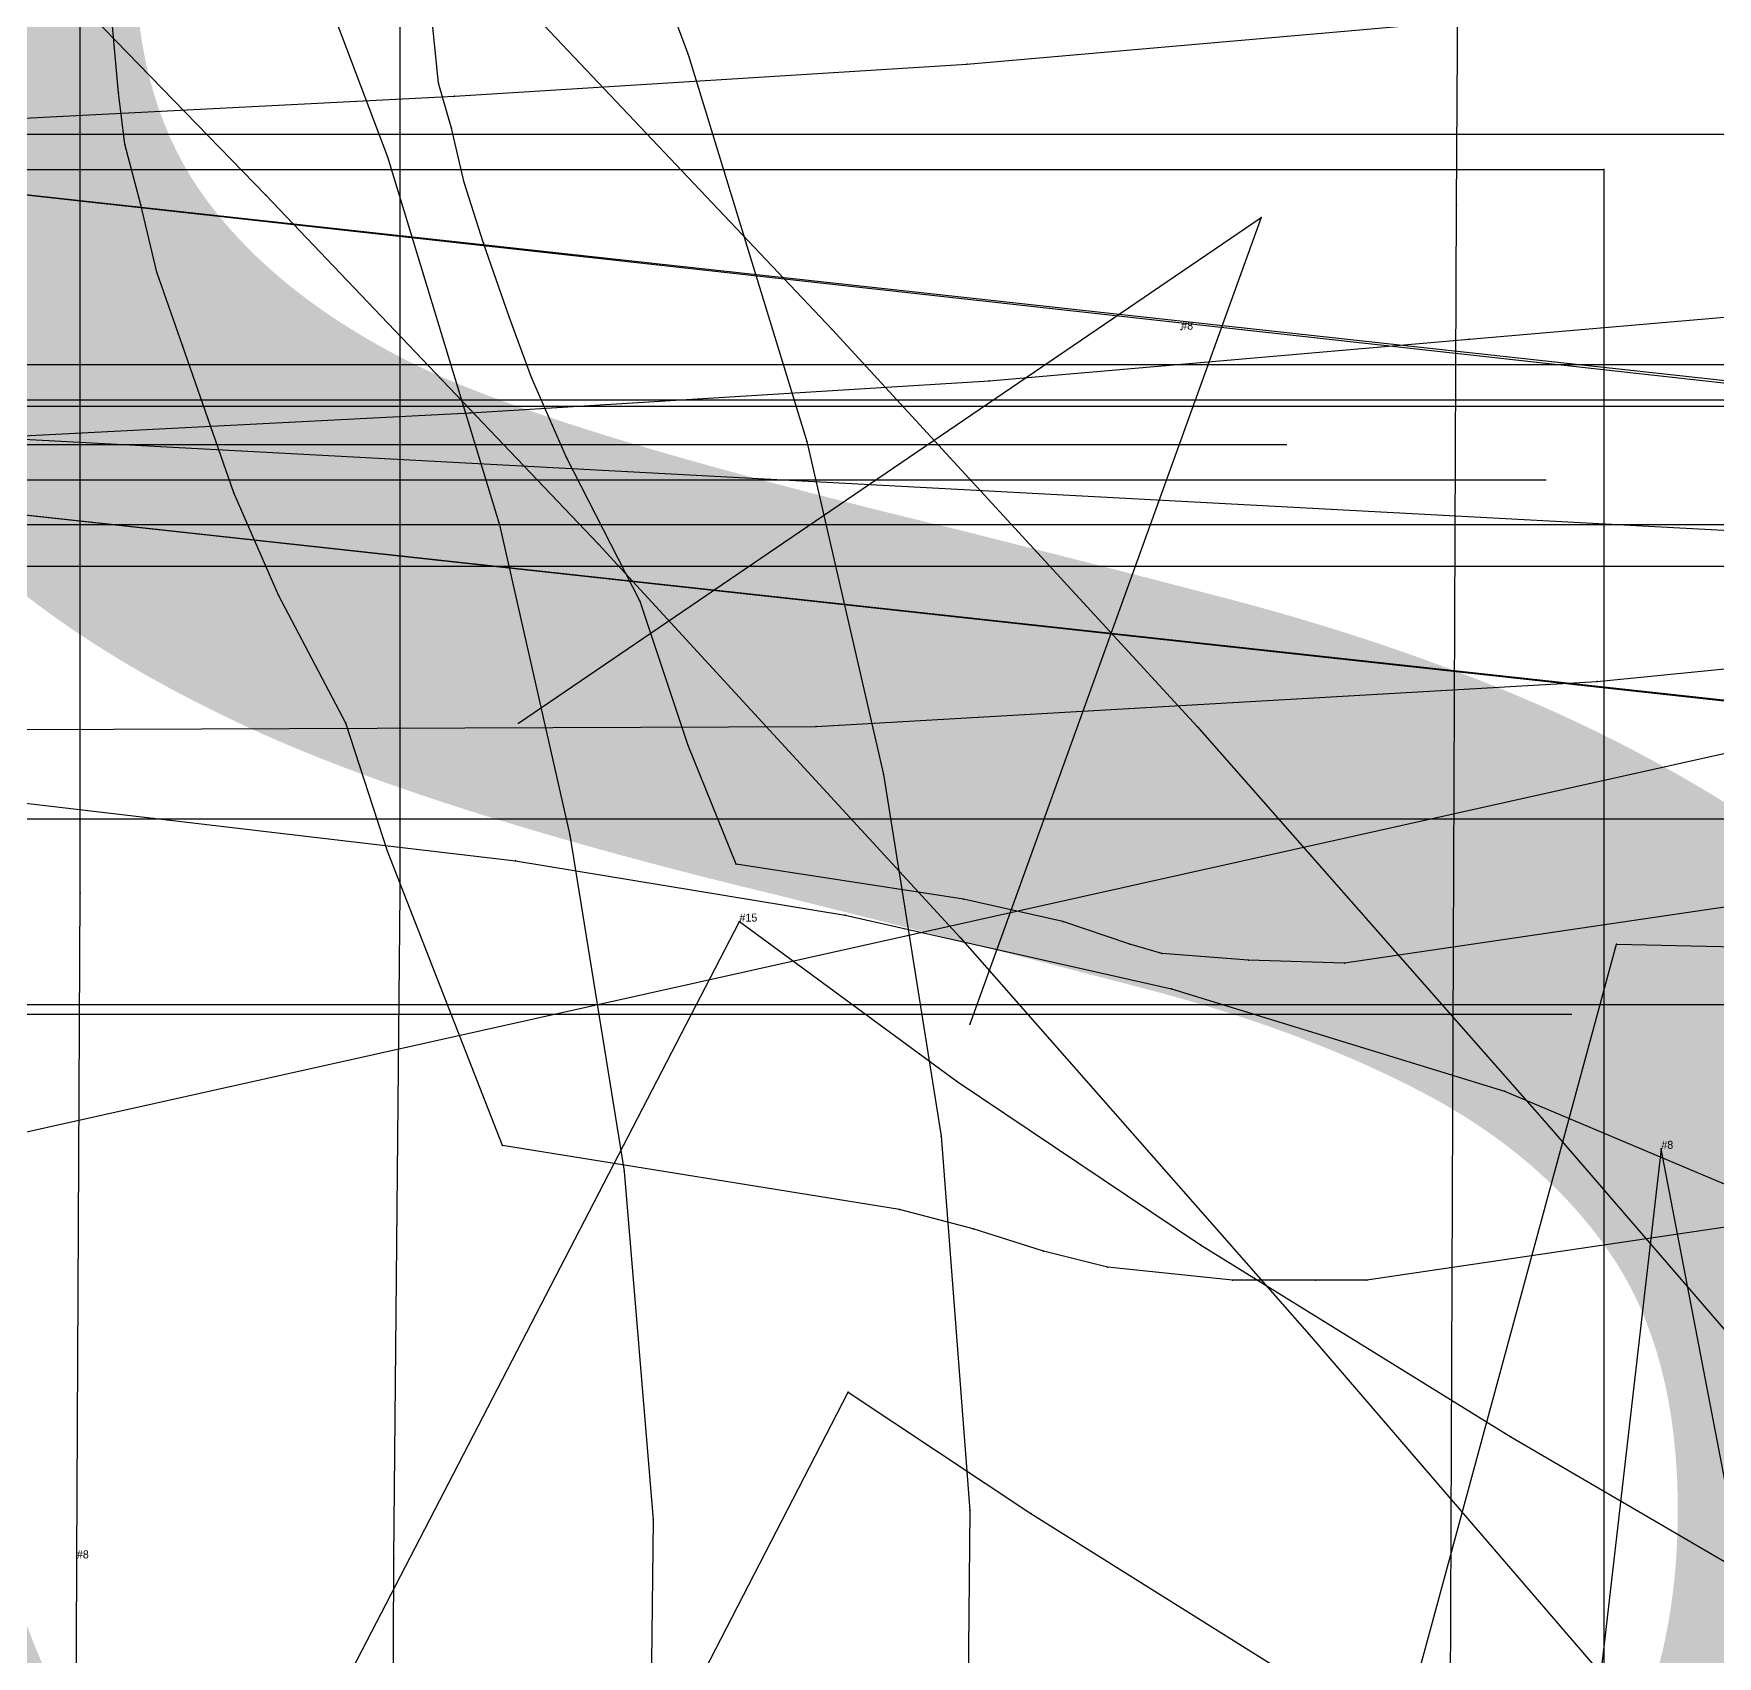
# Model space of a CAD drawing. Header units: metres. Extents: x -978 to 4188, y -881 to 1095.
# Drawn here: x 20.4 to 73, y 132.3 to 183 of the extents above; entities that cross this region are included whole.
import ezdxf

# ---------------------------------------------------------------- set-up
doc = ezdxf.new("R2010")
doc.units = ezdxf.units.M

# ---------------------------------------------------------------- blocks, each defined once
blk = doc.blocks.new('SHOULDER BK 1P')
at = {"layer": '1'}
blk.add_lwpolyline([(10.4, 160.25), (11.1, 224.75), (11.3, 276.15), (11.4, 296.95), (11.4, 374.85), (11.4, 374.85), (21.4, 375.55), (33.8, 376.35), (48.7, 377.65), (69.6, 379.45), (90.8, 381.35), (113.5, 384.05), (137.5, 386.85), (147.4, 355.25), (160.8, 314.85), (171.3, 282.55), (178.5, 260.25), (183.2, 245.15), (193.4, 209.65), (187.2, 207.65), (180.2, 205.05), (172.8, 201.95), (166.5, 198.95)], dxfattribs=at)
at = {"layer": '14'}
blk.add_lwpolyline([(21, 21.45), (20.4, 85.95), (20.4, 123.05), (20.4, 160.15), (21, 224.65), (21.2, 276.15), (21.4, 296.95), (21.4, 365.55)], dxfattribs=at)
at = {"layer": '2'}
for p in [(11.3, 276.15), (11.3, 276.15), (21.2, 276.15)]:
    blk.add_point(p, dxfattribs=at)
at = {"layer": '3'}
for p in [(11.4, 296.95), (21.4, 296.95)]:
    blk.add_point(p, dxfattribs=at)
at = {"layer": '4'}
blk.add_point((11.3, 276.15, 2.5), dxfattribs=at)
at = {"layer": '84'}
blk.add_lwpolyline([(10.4, 160.25), (11.1, 224.75), (11.3, 276.15), (11.4, 296.95), (11.4, 374.85), (11.4, 374.85), (21.4, 375.55), (33.8, 376.35), (48.7, 377.65), (69.6, 379.45), (90.8, 381.35), (113.5, 384.05), (137.5, 386.85), (147.4, 355.25), (160.8, 314.85), (171.3, 282.55), (178.5, 260.25), (183.2, 245.15), (193.4, 209.65), (187.2, 207.65), (180.2, 205.05), (172.8, 201.95), (166.5, 198.95)], dxfattribs=at)
at = {"layer": '87'}
blk.add_lwpolyline([(21, 21.45), (20.4, 85.95), (20.4, 123.05), (20.4, 160.15), (21, 224.65), (21.2, 276.15), (21.4, 296.95), (21.4, 365.55)], dxfattribs=at)
at = {"layer": '2'}
blk.add_text('#8', height=0.25, dxfattribs=at).set_placement((11.3, 276.15))
blk = doc.blocks.new('BACK 2P')
at = {"layer": '5'}
blk.add_line((166.7, 123.05), (-12.2, 123.05), dxfattribs=at)
at = {"layer": '7'}
blk.add_line((174.8, 121.95), (-25.2, 121.95), dxfattribs=at)
blk = doc.blocks.new('BTTM BK 2P')
at = {"layer": '5'}
blk.add_line((143.9, 123.05), (10.6, 123.05), dxfattribs=at)
at = {"layer": '7'}
blk.add_line((143.9, 121.95), (10.6, 121.95), dxfattribs=at)
blk = doc.blocks.new('SHOULDER FRONT 2P')
at = {"layer": '1'}
blk.add_lwpolyline([(12.9, 76.95), (35.4, 120.85), (65.8, 179.55), (65.8, 179.55), (72.6, 174.55), (80.2, 169.45), (89.9, 163.45), (101.2, 156.85), (112.2, 150.95), (121.6, 146.45), (129.1, 142.95), (135.4, 139.55), (117.9, 108.15), (93.4, 59.25)], dxfattribs=at)
at = {"layer": '14'}
blk.add_lwpolyline([(69.2, 164.85), (74.9, 161.05), (84.8, 154.85), (96.3, 148.15), (107.7, 142.05), (117.3, 137.45), (121.8, 135.55), (109.3, 113.05), (84.5, 63.75), (67.5, 29.85), (62, 19.15), (57.4, 10.15), (48.2, -5.15), (44.4, -11.45), (26.5, -3.55), (5.6, 5.55), (-9.4, 11.55), (5.5, 40.45), (13.5, 56.25), (21.7, 72.45), (44.2, 116.35), (69.2, 164.85)], dxfattribs=at)
at = {"layer": '2'}
for p in [(65.8, 179.55), (65.8, 179.55), (69.2, 164.85), (69.2, 164.85)]:
    blk.add_point(p, dxfattribs=at)
at = {"layer": '3'}
for p in [(72.6, 174.55), (80.2, 169.45), (89.9, 163.45), (74.9, 161.05)]:
    blk.add_point(p, dxfattribs=at)
at = {"layer": '84'}
blk.add_lwpolyline([(12.9, 76.95), (35.4, 120.85), (65.8, 179.55), (65.8, 179.55), (72.6, 174.55), (80.2, 169.45), (89.9, 163.45), (101.2, 156.85), (112.2, 150.95), (121.6, 146.45), (129.1, 142.95), (135.4, 139.55), (117.9, 108.15), (93.4, 59.25)], dxfattribs=at)
at = {"layer": '87'}
blk.add_lwpolyline([(69.2, 164.85), (74.9, 161.05), (84.8, 154.85), (96.3, 148.15), (107.7, 142.05), (117.3, 137.45), (121.8, 135.55), (109.3, 113.05), (84.5, 63.75), (67.5, 29.85), (62, 19.15), (57.4, 10.15), (48.2, -5.15), (44.4, -11.45), (26.5, -3.55), (5.6, 5.55), (-9.4, 11.55), (5.5, 40.45), (13.5, 56.25), (21.7, 72.45), (44.2, 116.35), (69.2, 164.85)], dxfattribs=at)
at = {"layer": '2'}
blk.add_text('#15', height=0.25, dxfattribs=at).set_placement((65.8, 179.55))
blk = doc.blocks.new('LEFT FRONT 1P')
at = {"layer": '5'}
blk.add_line((142, 123.05), (12.5, 123.05), dxfattribs=at)
at = {"layer": '7'}
blk.add_line((157.3, 124.35), (13.8, 124.35), dxfattribs=at)
blk = doc.blocks.new('UP HIGH POCKET FLAP 2P')
at = {"layer": '1'}
blk.add_lwpolyline([(108, 149.25), (108, 3.85), (44.8, 3.85), (24.7, 75.55), (45.1, 150.75), (76.4, 150.05), (108, 149.25)], close=True, dxfattribs=at)
at = {"layer": '2'}
blk.add_point((45.1, 150.75), dxfattribs=at)
at = {"layer": '84'}
blk.add_lwpolyline([(108, 149.25), (108, 3.85), (44.8, 3.85), (24.7, 75.55), (45.1, 150.75), (76.4, 150.05), (108, 149.25)], close=True, dxfattribs=at)
blk = doc.blocks.new('VELLUTO UNDER HIGH POCKET FLAP 2P')
at = {"layer": '1'}
blk.add_lwpolyline([(108, 149.25), (108, 3.85), (44.8, 3.85), (24.7, 75.55), (45.1, 150.75), (76.4, 150.05), (108, 149.25)], close=True, dxfattribs=at)
at = {"layer": '2'}
blk.add_point((45.1, 150.75), dxfattribs=at)
at = {"layer": '84'}
blk.add_lwpolyline([(108, 149.25), (108, 3.85), (44.8, 3.85), (24.7, 75.55), (45.1, 150.75), (76.4, 150.05), (108, 149.25)], close=True, dxfattribs=at)
blk = doc.blocks.new('HIGH POCKET 2P')
at = {"layer": '1'}
blk.add_lwpolyline([(-20.1, 48.55), (-20.4, 53.95), (-20.4, 130.35), (-19.8, 139.15), (-18.9, 145.75), (-17.7, 149.95), (-16.6, 152.35), (-15.2, 154.55), (-13.6, 157.25), (-8.6, 163.95), (-0.3, 168.15), (3.8, 170.85), (9.7, 172.85), (15.2, 173.55), (21.9, 173.05), (27.8, 172.55), (32.5, 171.95), (129.1, 161.25), (161, 166.15), (161, 166.15), (162.5, 13.05)], dxfattribs=at)
at = {"layer": '14'}
blk.add_lwpolyline([(-10.2, 49.05), (-10.4, 54.25), (-10.4, 130.05), (-9.900001, 138.15), (-9.1, 143.75), (-8.400001, 146.55), (-7.9, 147.65), (-6.7, 149.35), (-5.2, 152.05), (-2.3, 156.55), (4.7, 159.55), (8.1, 161.95), (11.9, 163.15), (15.5, 163.65), (21.2, 163.15), (26.8, 162.65), (31.4, 162.05), (128.3, 151.45), (129.3, 151.25)], dxfattribs=at)
at = {"layer": '84'}
blk.add_lwpolyline([(-20.1, 48.55), (-20.4, 53.95), (-20.4, 130.35), (-19.8, 139.15), (-18.9, 145.75), (-17.7, 149.95), (-16.6, 152.35), (-15.2, 154.55), (-13.6, 157.25), (-8.6, 163.95), (-0.3, 168.15), (3.8, 170.85), (9.7, 172.85), (15.2, 173.55), (21.9, 173.05), (27.8, 172.55), (32.5, 171.95), (129.1, 161.25), (161, 166.15), (161, 166.15), (162.5, 13.05)], dxfattribs=at)
at = {"layer": '87'}
blk.add_lwpolyline([(-10.2, 49.05), (-10.4, 54.25), (-10.4, 130.05), (-9.900001, 138.15), (-9.1, 143.75), (-8.400001, 146.55), (-7.9, 147.65), (-6.7, 149.35), (-5.2, 152.05), (-2.3, 156.55), (4.7, 159.55), (8.1, 161.95), (11.9, 163.15), (15.5, 163.65), (21.2, 163.15), (26.8, 162.65), (31.4, 162.05), (128.3, 151.45), (129.3, 151.25)], dxfattribs=at)
blk = doc.blocks.new('LINING HIGH POCKET 2P')
at = {"layer": '1'}
blk.add_lwpolyline([(-20.1, 48.55), (-20.4, 53.95), (-20.4, 130.35), (-19.8, 139.15), (-18.9, 145.75), (-17.7, 149.95), (-16.6, 152.35), (-15.2, 154.55), (-13.6, 157.25), (-8.6, 163.95), (-0.3, 168.15), (3.8, 170.85), (9.7, 172.85), (15.2, 173.55), (21.9, 173.05), (27.8, 172.55), (32.5, 171.95), (119.3, 162.45), (120.8, 15.05)], dxfattribs=at)
at = {"layer": '14'}
blk.add_lwpolyline([(-10.2, 49.05), (-10.4, 54.25), (-10.4, 130.05), (-9.900001, 138.15), (-9.1, 143.75), (-8.400001, 146.55), (-7.9, 147.65), (-6.7, 149.35), (-5.2, 152.05), (-2.3, 156.55), (4.7, 159.55), (8.1, 161.95), (11.9, 163.15), (15.5, 163.65), (21.2, 163.15), (26.8, 162.65), (31.4, 162.05), (109.4, 153.55), (110.8, 24.25)], dxfattribs=at)
at = {"layer": '84'}
blk.add_lwpolyline([(-20.1, 48.55), (-20.4, 53.95), (-20.4, 130.35), (-19.8, 139.15), (-18.9, 145.75), (-17.7, 149.95), (-16.6, 152.35), (-15.2, 154.55), (-13.6, 157.25), (-8.6, 163.95), (-0.3, 168.15), (3.8, 170.85), (9.7, 172.85), (15.2, 173.55), (21.9, 173.05), (27.8, 172.55), (32.5, 171.95), (119.3, 162.45), (120.8, 15.05)], dxfattribs=at)
at = {"layer": '87'}
blk.add_lwpolyline([(-10.2, 49.05), (-10.4, 54.25), (-10.4, 130.05), (-9.900001, 138.15), (-9.1, 143.75), (-8.400001, 146.55), (-7.9, 147.65), (-6.7, 149.35), (-5.2, 152.05), (-2.3, 156.55), (4.7, 159.55), (8.1, 161.95), (11.9, 163.15), (15.5, 163.65), (21.2, 163.15), (26.8, 162.65), (31.4, 162.05), (109.4, 153.55), (110.8, 24.25)], dxfattribs=at)
blk = doc.blocks.new('UP SLEEVE 2P')
at = {"layer": '1'}
blk.add_lwpolyline([(283.4, 270.05), (307.8, 268.85), (307.8, 268.85), (306.8, 258.55), (311.3, 249.25), (317.8, 234.85), (323.7, 219.15), (327.4, 207.05), (329.8, 196.65), (331.6, 185.35), (332.5, 173.65), (332.4, 163.95), (331.8, 157.45), (331.2, 154.15), (330.6, 151.35), (329.1, 145.65), (327.1, 139.35), (324.7, 132.75), (321.3, 125.75), (317.4, 118.65), (312.7, 111.25), (307.1, 103.75), (300.9, 96.35)], dxfattribs=at)
at = {"layer": '14'}
blk.add_lwpolyline([(302.2, 245.05), (308.6, 231.05), (314.3, 215.95), (317.8, 204.45), (320, 194.75), (321.7, 184.25), (322.6, 173.35), (322.5, 164.45), (321.9, 158.75), (321.4, 155.95), (320.9, 153.55), (319.5, 148.35), (317.7, 142.55), (315.6, 136.55), (312.5, 130.25), (308.8, 123.65), (304.5, 116.85), (299.3, 109.95)], dxfattribs=at)
at = {"layer": '3'}
for p in [(323.7, 219.15), (314.3, 215.95), (327.4, 207.05), (317.8, 204.45), (329.8, 196.65), (320, 194.75), (331.6, 185.35), (321.7, 184.25), (332.5, 173.65), (322.6, 173.35)]:
    blk.add_point(p, dxfattribs=at)
at = {"layer": '84'}
blk.add_lwpolyline([(283.4, 270.05), (307.8, 268.85), (307.8, 268.85), (306.8, 258.55), (311.3, 249.25), (317.8, 234.85), (323.7, 219.15), (327.4, 207.05), (329.8, 196.65), (331.6, 185.35), (332.5, 173.65), (332.4, 163.95), (331.8, 157.45), (331.2, 154.15), (330.6, 151.35), (329.1, 145.65), (327.1, 139.35), (324.7, 132.75), (321.3, 125.75), (317.4, 118.65), (312.7, 111.25), (307.1, 103.75), (300.9, 96.35)], dxfattribs=at)
at = {"layer": '87'}
blk.add_lwpolyline([(302.2, 245.05), (308.6, 231.05), (314.3, 215.95), (317.8, 204.45), (320, 194.75), (321.7, 184.25), (322.6, 173.35), (322.5, 164.45), (321.9, 158.75), (321.4, 155.95), (320.9, 153.55), (319.5, 148.35), (317.7, 142.55), (315.6, 136.55), (312.5, 130.25), (308.8, 123.65), (304.5, 116.85), (299.3, 109.95)], dxfattribs=at)
blk = doc.blocks.new('UNDER SLEEVE 2P')
at = {"layer": '1'}
blk.add_lwpolyline([(117.5, 200.95), (123.6, 193.55), (130.1, 186.95), (137.7, 179.95), (149.1, 168.85), (161.7, 156.45), (173.2, 144.85), (183.3, 134.35), (193.8, 123.25), (205.2, 110.85), (216.2, 98.35), (224.9, 88.25), (230.7, 81.45), (234.6, 77.15), (231.1, 69.15), (185.4, 64.95), (143.3, 61.65), (110.8, 59.85), (47.2, 55.35), (-12.2, 52.15)], dxfattribs=at)
at = {"layer": '14'}
blk.add_lwpolyline([(103.6, 203.45), (109.6, 194.95), (116.2, 186.85), (123.2, 179.75), (131.2, 172.55), (142.1, 161.75), (154.6, 149.35), (166, 137.85), (176.1, 127.45), (186.5, 116.55), (197.8, 104.25), (208.7, 91.85), (217.3, 81.85), (220.4, 78.25), (184.6, 74.85), (142.7, 71.55), (110.5, 69.75), (46.6, 65.25), (-12.6, 62.05)], dxfattribs=at)
at = {"layer": '3'}
for p in [(176.1, 127.45), (193.8, 123.25), (186.5, 116.55), (205.2, 110.85), (197.8, 104.25), (216.2, 98.35), (208.7, 91.85), (217.3, 81.85)]:
    blk.add_point(p, dxfattribs=at)
at = {"layer": '84'}
blk.add_lwpolyline([(117.5, 200.95), (123.6, 193.55), (130.1, 186.95), (137.7, 179.95), (149.1, 168.85), (161.7, 156.45), (173.2, 144.85), (183.3, 134.35), (193.8, 123.25), (205.2, 110.85), (216.2, 98.35), (224.9, 88.25), (230.7, 81.45), (234.6, 77.15), (231.1, 69.15), (185.4, 64.95), (143.3, 61.65), (110.8, 59.85), (47.2, 55.35), (-12.2, 52.15)], dxfattribs=at)
at = {"layer": '87'}
blk.add_lwpolyline([(103.6, 203.45), (109.6, 194.95), (116.2, 186.85), (123.2, 179.75), (131.2, 172.55), (142.1, 161.75), (154.6, 149.35), (166, 137.85), (176.1, 127.45), (186.5, 116.55), (197.8, 104.25), (208.7, 91.85), (217.3, 81.85), (220.4, 78.25), (184.6, 74.85), (142.7, 71.55), (110.5, 69.75), (46.6, 65.25), (-12.6, 62.05)], dxfattribs=at)
blk = doc.blocks.new('UNDR SLV 2P')
at = {"layer": '5'}
blk.add_line((135, 123.05), (19.5, 123.05), dxfattribs=at)
at = {"layer": '7'}
blk.add_line((135, 123.05), (19.5, 123.05), dxfattribs=at)
blk = doc.blocks.new('PATCH SLEEVE 2P')
at = {"layer": '13'}
blk.add_point((92.8, 99.85, 3), dxfattribs=at)
at = {"layer": '2'}
blk.add_point((92.8, 99.85), dxfattribs=at)
blk.add_point((92.8, 99.85), dxfattribs=at)
at = {"layer": '5'}
blk.add_line((156.2, 123.05), (-1.5, 123.05), dxfattribs=at)
at = {"layer": '7'}
blk.add_line((156.2, 123.05), (-1.5, 123.05), dxfattribs=at)
at = {"layer": '8'}
blk.add_lwpolyline([(101.1, 56.65), (92.8, 99.85), (88.1, 59.05)], dxfattribs=at)
at = {"layer": '85'}
blk.add_lwpolyline([(101.1, 56.65), (92.8, 99.85), (88.1, 59.05)], dxfattribs=at)
at = {"layer": '13'}
blk.add_text('#8', height=0.25, dxfattribs=at).set_placement((92.8, 99.85))
at = {"layer": '2'}
blk.add_text('#8', height=0.25, dxfattribs=at).set_placement((92.8, 99.85))
blk = doc.blocks.new('OUTSIDE COLLAR 1P')
at = {"layer": '1'}
blk.add_lwpolyline([(32.1, 12.05), (32.1, 56.15), (32.1, 93.25), (32.1, 123.05), (32.1, 152.85), (32.1, 189.95), (32.1, 234.05), (32.2, 249.55), (32.5, 279.45), (32.7, 330.45), (33.2, 398.85), (123.1, 398.25), (122.6, 341.75), (122.4, 280.15), (122.1, 207.85), (122.1, 123.05), (122.1, 38.25), (122.4, -34.05)], dxfattribs=at)
at = {"layer": '3'}
blk.add_point((32.7, 330.45), dxfattribs=at)
at = {"layer": '84'}
blk.add_lwpolyline([(32.1, 12.05), (32.1, 56.15), (32.1, 93.25), (32.1, 123.05), (32.1, 152.85), (32.1, 189.95), (32.1, 234.05), (32.2, 249.55), (32.5, 279.45), (32.7, 330.45), (33.2, 398.85), (123.1, 398.25), (122.6, 341.75), (122.4, 280.15), (122.1, 207.85), (122.1, 123.05), (122.1, 38.25), (122.4, -34.05)], dxfattribs=at)
blk = doc.blocks.new('VELLUTO INSIDE COLLAR 1P')
at = {"layer": '1'}
blk.add_lwpolyline([(32.1, 12.05), (32.1, 56.15), (32.1, 93.25), (32.1, 123.05), (32.1, 152.85), (32.1, 189.95), (32.1, 234.05), (32.2, 249.55), (32.5, 279.45), (32.7, 330.45), (33.2, 398.85), (123.1, 398.25), (122.6, 341.75), (122.4, 280.15), (122.1, 207.85), (122.1, 123.05), (122.1, 38.25), (122.4, -34.05)], dxfattribs=at)
at = {"layer": '3'}
blk.add_point((32.7, 330.45), dxfattribs=at)
at = {"layer": '84'}
blk.add_lwpolyline([(32.1, 12.05), (32.1, 56.15), (32.1, 93.25), (32.1, 123.05), (32.1, 152.85), (32.1, 189.95), (32.1, 234.05), (32.2, 249.55), (32.5, 279.45), (32.7, 330.45), (33.2, 398.85), (123.1, 398.25), (122.6, 341.75), (122.4, 280.15), (122.1, 207.85), (122.1, 123.05), (122.1, 38.25), (122.4, -34.05)], dxfattribs=at)
blk = doc.blocks.new('LINING BK 1P')
at = {"layer": '1'}
blk.add_lwpolyline([(297.9, 374.55), (313.4, 375.35), (329.4, 376.35), (344.3, 377.65), (365.2, 379.45), (386.4, 381.35), (409.1, 384.05), (433.1, 386.85), (443, 355.25), (456.4, 314.85), (466.9, 282.55), (474.1, 260.25), (489, 209.65)], dxfattribs=at)
at = {"layer": '14'}
blk.add_lwpolyline([(298.3, 364.65), (313.9, 365.45), (330.1, 366.45), (345.1, 367.75), (366, 369.55), (387.3, 371.45), (410.2, 374.15), (426, 375.95), (433.5, 352.25), (446.9, 311.75), (457.4, 279.55), (464.6, 257.35), (476.8, 216.05)], dxfattribs=at)
at = {"layer": '2'}
blk.add_point((345.1, 367.75), dxfattribs=at)
at = {"layer": '3'}
for p in [(329.4, 376.35), (313.4, 375.35), (330.1, 366.45), (313.9, 365.45)]:
    blk.add_point(p, dxfattribs=at)
at = {"layer": '84'}
blk.add_lwpolyline([(297.9, 374.55), (313.4, 375.35), (329.4, 376.35), (344.3, 377.65), (365.2, 379.45), (386.4, 381.35), (409.1, 384.05), (433.1, 386.85), (443, 355.25), (456.4, 314.85), (466.9, 282.55), (474.1, 260.25), (489, 209.65)], dxfattribs=at)
at = {"layer": '87'}
blk.add_lwpolyline([(298.3, 364.65), (313.9, 365.45), (330.1, 366.45), (345.1, 367.75), (366, 369.55), (387.3, 371.45), (410.2, 374.15), (426, 375.95), (433.5, 352.25), (446.9, 311.75), (457.4, 279.55), (464.6, 257.35), (476.8, 216.05)], dxfattribs=at)
blk = doc.blocks.new('LNN PKT INSIDE 2P')
at = {"layer": '1'}
blk.add_lwpolyline([(222.5, -0.25), (57.2, -0.25), (-153.1, -0.25), (-153.1, 22.05), (-153.1, 158.15), (-152.9, 179.35), (57.2, 179.05), (222.5, 179.05), (222.5, 109.05), (222.5, -0.25)], close=True, dxfattribs=at)
at = {"layer": '2'}
blk.add_point((222.5, 179.05), dxfattribs=at)
at = {"layer": '84'}
blk.add_lwpolyline([(222.5, -0.25), (57.2, -0.25), (-153.1, -0.25), (-153.1, 22.05), (-153.1, 158.15), (-152.9, 179.35), (57.2, 179.05), (222.5, 179.05), (222.5, 109.05), (222.5, -0.25)], close=True, dxfattribs=at)
blk = doc.blocks.new('INS PKT LEFT 1P')
at = {"layer": '1'}
blk.add_lwpolyline([(73.4, 75.25), (51.7, 72.05), (50.1, 72.05), (47.5, 72.05), (43.6, 72.45), (41.6, 72.95), (39.4, 73.65), (37.1, 74.25), (24.7, 76.25), (24.7, 76.25), (21.1, 85.45), (19.8, 89.45), (17.7, 93.45), (16.3, 96.65), (15.5, 98.95), (14.7, 101.25), (13.9, 103.55), (13.4, 105.65), (12.9, 107.55), (12.7, 109.15), (12.5, 111.35)], dxfattribs=at)
at = {"layer": '13'}
blk.add_point((45.9, 101.75, 3), dxfattribs=at)
at = {"layer": '14'}
for points in [[(32, 85.05), (30.5, 88.75), (29, 93.25), (26.7, 97.75), (25.6, 100.25), (24.9, 102.15), (24.1, 104.45), (23.5, 106.35), (23.1, 108.05), (22.7, 109.45), (22.4, 112.45)], [(134.6, 186.45), (138.4, 95.55), (115.5, 92.05), (93.7, 88.55), (72, 85.05), (51, 81.95), (48, 82.05), (45.3, 82.25), (44.3, 82.55), (42.2, 83.25), (39.1, 83.95), (32, 85.05)]]:
    blk.add_lwpolyline(points, dxfattribs=at)
at = {"layer": '2'}
for p in [(48.4, 105.25), (48.4, 105.25), (45.9, 101.75), (29, 93.25), (19.8, 89.45), (25.2, 89.45), (30.5, 88.75), (21.1, 85.45), (21.1, 85.45), (32, 85.05), (32, 85.05), (39.1, 83.95), (39.3, 80.05), (24.7, 76.25), (24.7, 76.25), (37.1, 74.25), (37.1, 74.25)]:
    blk.add_point(p, dxfattribs=at)
at = {"layer": '3'}
for p in [(22.7, 109.45), (12.7, 109.15), (23.1, 108.05), (12.9, 107.55), (23.5, 106.35), (13.4, 105.65), (24.1, 104.45), (13.9, 103.55), (24.9, 102.15), (14.7, 101.25), (25.6, 100.25), (15.5, 98.95), (26.7, 97.75), (16.3, 96.65), (17.7, 93.45), (42.2, 83.25), (44.3, 82.55), (45.3, 82.25), (48, 82.05), (51, 81.95), (39.4, 73.65), (41.6, 72.95), (43.6, 72.45), (47.5, 72.05), (50.1, 72.05), (51.7, 72.05)]:
    blk.add_point(p, dxfattribs=at)
at = {"layer": '4'}
for p in [(21.1, 85.45, 2.5), (37.1, 74.25, 2.5)]:
    blk.add_point(p, dxfattribs=at)
at = {"layer": '8'}
for points in [[(25.2, 89.45), (48.4, 105.25)], [(48.4, 105.25), (39.3, 80.05)]]:
    blk.add_lwpolyline(points, dxfattribs=at)
at = {"layer": '84'}
blk.add_lwpolyline([(73.4, 75.25), (51.7, 72.05), (50.1, 72.05), (47.5, 72.05), (43.6, 72.45), (41.6, 72.95), (39.4, 73.65), (37.1, 74.25), (24.7, 76.25), (24.7, 76.25), (21.1, 85.45), (19.8, 89.45), (17.7, 93.45), (16.3, 96.65), (15.5, 98.95), (14.7, 101.25), (13.9, 103.55), (13.4, 105.65), (12.9, 107.55), (12.7, 109.15), (12.5, 111.35)], dxfattribs=at)
at = {"layer": '85'}
for points in [[(25.2, 89.45), (48.4, 105.25)], [(48.4, 105.25), (39.3, 80.05)]]:
    blk.add_lwpolyline(points, dxfattribs=at)
at = {"layer": '87'}
for points in [[(32, 85.05), (30.5, 88.75), (29, 93.25), (26.7, 97.75), (25.6, 100.25), (24.9, 102.15), (24.1, 104.45), (23.5, 106.35), (23.1, 108.05), (22.7, 109.45), (22.4, 112.45)], [(134.6, 186.45), (138.4, 95.55), (115.5, 92.05), (93.7, 88.55), (72, 85.05), (51, 81.95), (48, 82.05), (45.3, 82.25), (44.3, 82.55), (42.2, 83.25), (39.1, 83.95), (32, 85.05)]]:
    blk.add_lwpolyline(points, dxfattribs=at)
at = {"layer": '13'}
blk.add_text('#8', height=0.25, dxfattribs=at).set_placement((45.9, 101.75))
at = {"layer": '2'}
blk.add_text('#8', height=0.25, dxfattribs=at).set_placement((45.9, 101.75))
blk = doc.blocks.new('LNN INS PKT LEFT 1P')
at = {"layer": '1'}
blk.add_lwpolyline([(73.4, 75.25), (51.7, 72.05), (50.1, 72.05), (47.5, 72.05), (43.6, 72.45), (41.6, 72.95), (39.4, 73.65), (37.1, 74.25), (24.7, 76.25), (24.7, 76.25), (21.1, 85.45), (19.8, 89.45), (17.7, 93.45), (16.3, 96.65), (15.5, 98.95), (14.7, 101.25), (13.9, 103.55), (13.4, 105.65), (12.9, 107.55), (12.7, 109.15), (12.5, 111.35)], dxfattribs=at)
at = {"layer": '13'}
blk.add_point((45.9, 101.75, 3), dxfattribs=at)
at = {"layer": '14'}
for points in [[(32, 85.05), (30.5, 88.75), (29, 93.25), (26.7, 97.75), (25.6, 100.25), (24.9, 102.15), (24.1, 104.45), (23.5, 106.35), (23.1, 108.05), (22.7, 109.45), (22.4, 112.45)], [(124.9, 187.05), (129.3, 94.15), (115.5, 92.05), (93.7, 88.55), (72, 85.05), (51, 81.95), (48, 82.05), (45.3, 82.25), (44.3, 82.55), (42.2, 83.25), (39.1, 83.95), (32, 85.05)]]:
    blk.add_lwpolyline(points, dxfattribs=at)
at = {"layer": '2'}
for p in [(48.4, 105.25), (48.4, 105.25), (45.9, 101.75), (29, 93.25), (19.8, 89.45), (25.2, 89.45), (30.5, 88.75), (21.1, 85.45), (21.1, 85.45), (32, 85.05), (32, 85.05), (39.1, 83.95), (39.3, 80.05), (24.7, 76.25), (24.7, 76.25), (37.1, 74.25), (37.1, 74.25)]:
    blk.add_point(p, dxfattribs=at)
at = {"layer": '3'}
for p in [(22.7, 109.45), (12.7, 109.15), (23.1, 108.05), (12.9, 107.55), (23.5, 106.35), (13.4, 105.65), (24.1, 104.45), (13.9, 103.55), (24.9, 102.15), (14.7, 101.25), (25.6, 100.25), (15.5, 98.95), (26.7, 97.75), (16.3, 96.65), (17.7, 93.45), (42.2, 83.25), (44.3, 82.55), (45.3, 82.25), (48, 82.05), (51, 81.95), (39.4, 73.65), (41.6, 72.95), (43.6, 72.45), (47.5, 72.05), (50.1, 72.05), (51.7, 72.05)]:
    blk.add_point(p, dxfattribs=at)
at = {"layer": '4'}
for p in [(21.1, 85.45, 2.5), (37.1, 74.25, 2.5)]:
    blk.add_point(p, dxfattribs=at)
at = {"layer": '8'}
for points in [[(25.2, 89.45), (48.4, 105.25)], [(48.4, 105.25), (39.3, 80.05)]]:
    blk.add_lwpolyline(points, dxfattribs=at)
at = {"layer": '84'}
blk.add_lwpolyline([(73.4, 75.25), (51.7, 72.05), (50.1, 72.05), (47.5, 72.05), (43.6, 72.45), (41.6, 72.95), (39.4, 73.65), (37.1, 74.25), (24.7, 76.25), (24.7, 76.25), (21.1, 85.45), (19.8, 89.45), (17.7, 93.45), (16.3, 96.65), (15.5, 98.95), (14.7, 101.25), (13.9, 103.55), (13.4, 105.65), (12.9, 107.55), (12.7, 109.15), (12.5, 111.35)], dxfattribs=at)
at = {"layer": '85'}
for points in [[(25.2, 89.45), (48.4, 105.25)], [(48.4, 105.25), (39.3, 80.05)]]:
    blk.add_lwpolyline(points, dxfattribs=at)
at = {"layer": '87'}
for points in [[(32, 85.05), (30.5, 88.75), (29, 93.25), (26.7, 97.75), (25.6, 100.25), (24.9, 102.15), (24.1, 104.45), (23.5, 106.35), (23.1, 108.05), (22.7, 109.45), (22.4, 112.45)], [(124.9, 187.05), (129.3, 94.15), (115.5, 92.05), (93.7, 88.55), (72, 85.05), (51, 81.95), (48, 82.05), (45.3, 82.25), (44.3, 82.55), (42.2, 83.25), (39.1, 83.95), (32, 85.05)]]:
    blk.add_lwpolyline(points, dxfattribs=at)
at = {"layer": '13'}
blk.add_text('#8', height=0.25, dxfattribs=at).set_placement((45.9, 101.75))
at = {"layer": '2'}
blk.add_text('#8', height=0.25, dxfattribs=at).set_placement((45.9, 101.75))
blk = doc.blocks.new('VELLUTO INSIDE PKT1P')
at = {"layer": '1'}
blk.add_lwpolyline([(138.7, 230.05), (173.7, 230.05), (173.7, 89.95), (138.7, 89.95), (8.3, 89.95), (-6.7, 159.35), (9.1, 230.05), (138.7, 230.05)], close=True, dxfattribs=at)
at = {"layer": '84'}
blk.add_lwpolyline([(138.7, 230.05), (173.7, 230.05), (173.7, 89.95), (138.7, 89.95), (8.3, 89.95), (-6.7, 159.35), (9.1, 230.05), (138.7, 230.05)], close=True, dxfattribs=at)
blk = doc.blocks.new('DETACHABLE REV NYLON BK 1P')
at = {"layer": '1'}
blk.add_lwpolyline([(111.9, 397.45), (119.2, 387.75), (127.6, 379.15), (137.5, 371.85), (149.2, 365.65), (163.4, 359.95), (180.6, 354.45), (200.6, 349.55), (222.5, 346.45), (245.3, 344.95), (269.1, 344.45), (293.8, 344.55), (318.2, 345.95), (340.3, 348.15), (358.6, 350.45), (372.9, 352.55), (384.6, 354.85), (396.2, 327.65), (408.6, 299.95), (418.6, 277.35), (427, 257.05), (434.2, 239.55)], dxfattribs=at)
at = {"layer": '14'}
blk.add_lwpolyline([(111.9, 397.45), (119.2, 387.75), (127.6, 379.15), (137.5, 371.85), (149.2, 365.65), (163.4, 359.95), (180.6, 354.45), (200.6, 349.55), (222.5, 346.45), (245.3, 344.95), (269.1, 344.45), (293.8, 344.55), (318.2, 345.95), (340.3, 348.15), (358.6, 350.45), (372.9, 352.55), (374.6, 352.85), (387, 323.95), (399.5, 295.95), (409.4, 273.45), (417.8, 253.25), (425, 235.75)], dxfattribs=at)
at = {"layer": '3'}
for p in [(318.2, 345.95), (318.2, 345.95), (293.8, 344.55), (293.8, 344.55)]:
    blk.add_point(p, dxfattribs=at)
at = {"layer": '84'}
blk.add_lwpolyline([(111.9, 397.45), (119.2, 387.75), (127.6, 379.15), (137.5, 371.85), (149.2, 365.65), (163.4, 359.95), (180.6, 354.45), (200.6, 349.55), (222.5, 346.45), (245.3, 344.95), (269.1, 344.45), (293.8, 344.55), (318.2, 345.95), (340.3, 348.15), (358.6, 350.45), (372.9, 352.55), (384.6, 354.85), (396.2, 327.65), (408.6, 299.95), (418.6, 277.35), (427, 257.05), (434.2, 239.55)], dxfattribs=at)
at = {"layer": '87'}
blk.add_lwpolyline([(111.9, 397.45), (119.2, 387.75), (127.6, 379.15), (137.5, 371.85), (149.2, 365.65), (163.4, 359.95), (180.6, 354.45), (200.6, 349.55), (222.5, 346.45), (245.3, 344.95), (269.1, 344.45), (293.8, 344.55), (318.2, 345.95), (340.3, 348.15), (358.6, 350.45), (372.9, 352.55), (374.6, 352.85), (387, 323.95), (399.5, 295.95), (409.4, 273.45), (417.8, 253.25), (425, 235.75)], dxfattribs=at)
blk = doc.blocks.new('DETACHABLE REV TXT BK 1P')
at = {"layer": '1'}
blk.add_lwpolyline([(111.9, 397.45), (119.2, 387.75), (127.6, 379.15), (137.5, 371.85), (149.2, 365.65), (163.4, 359.95), (180.6, 354.45), (200.6, 349.55), (222.5, 346.45), (245.3, 344.95), (269.1, 344.45), (293.8, 344.55), (318.2, 345.95), (340.3, 348.15), (358.6, 350.45), (372.9, 352.55), (384.6, 354.85), (396.2, 327.65), (408.6, 299.95), (418.6, 277.35), (427, 257.05), (434.2, 239.55)], dxfattribs=at)
at = {"layer": '14'}
blk.add_lwpolyline([(111.9, 397.45), (119.2, 387.75), (127.6, 379.15), (137.5, 371.85), (149.2, 365.65), (163.4, 359.95), (180.6, 354.45), (200.6, 349.55), (222.5, 346.45), (245.3, 344.95), (269.1, 344.45), (293.8, 344.55), (318.2, 345.95), (340.3, 348.15), (358.6, 350.45), (372.9, 352.55), (374.6, 352.85), (387, 323.95), (399.5, 295.95), (409.4, 273.45), (417.8, 253.25), (425, 235.75)], dxfattribs=at)
at = {"layer": '3'}
for p in [(318.2, 345.95), (318.2, 345.95), (293.8, 344.55), (293.8, 344.55)]:
    blk.add_point(p, dxfattribs=at)
at = {"layer": '84'}
blk.add_lwpolyline([(111.9, 397.45), (119.2, 387.75), (127.6, 379.15), (137.5, 371.85), (149.2, 365.65), (163.4, 359.95), (180.6, 354.45), (200.6, 349.55), (222.5, 346.45), (245.3, 344.95), (269.1, 344.45), (293.8, 344.55), (318.2, 345.95), (340.3, 348.15), (358.6, 350.45), (372.9, 352.55), (384.6, 354.85), (396.2, 327.65), (408.6, 299.95), (418.6, 277.35), (427, 257.05), (434.2, 239.55)], dxfattribs=at)
at = {"layer": '87'}
blk.add_lwpolyline([(111.9, 397.45), (119.2, 387.75), (127.6, 379.15), (137.5, 371.85), (149.2, 365.65), (163.4, 359.95), (180.6, 354.45), (200.6, 349.55), (222.5, 346.45), (245.3, 344.95), (269.1, 344.45), (293.8, 344.55), (318.2, 345.95), (340.3, 348.15), (358.6, 350.45), (372.9, 352.55), (374.6, 352.85), (387, 323.95), (399.5, 295.95), (409.4, 273.45), (417.8, 253.25), (425, 235.75)], dxfattribs=at)
blk = doc.blocks.new('LINING PKT X DETACHABLE8P')
at = {"layer": '1'}
blk.add_lwpolyline([(71.7, 177.95), (87.8, 176.05), (98.1, 174.35), (108.3, 172.05), (118.7, 168.85), (128.9, 164.55), (138.7, 159.05), (148, 152.35), (156.9, 144.55), (165.1, 135.95), (172.6, 126.45), (179.3, 116.35), (185.2, 106.15), (190.6, 95.55), (195.2, 85.35), (199.6, 75.05)], dxfattribs=at)
at = {"layer": '3'}
for p in [(87.8, 176.05), (98.1, 174.35), (108.3, 172.05), (118.7, 168.85)]:
    blk.add_point(p, dxfattribs=at)
at = {"layer": '84'}
blk.add_lwpolyline([(71.7, 177.95), (87.8, 176.05), (98.1, 174.35), (108.3, 172.05), (118.7, 168.85), (128.9, 164.55), (138.7, 159.05), (148, 152.35), (156.9, 144.55), (165.1, 135.95), (172.6, 126.45), (179.3, 116.35), (185.2, 106.15), (190.6, 95.55), (195.2, 85.35), (199.6, 75.05)], dxfattribs=at)
blk = doc.blocks.new('PKT X DETACHABLE NYLON 2Pz')
at = {"layer": '1'}
blk.add_lwpolyline([(177.2, 179.65), (181.3, 170.55), (185.7, 160.25), (189.4, 150.55), (192.6, 140.65), (195.6, 130.55), (200.4, 111.65), (176.5, 107.05), (19.1, 71.95), (-4.4, 66.35), (-12.3, 78.15), (-28.5, 101.75), (-39.2, 117.75), (-45.7, 128.45), (177.2, 179.65)], close=True, dxfattribs=at)
at = {"layer": '84'}
blk.add_lwpolyline([(177.2, 179.65), (181.3, 170.55), (185.7, 160.25), (189.4, 150.55), (192.6, 140.65), (195.6, 130.55), (200.4, 111.65), (176.5, 107.05), (19.1, 71.95), (-4.4, 66.35), (-12.3, 78.15), (-28.5, 101.75), (-39.2, 117.75), (-45.7, 128.45), (177.2, 179.65)], close=True, dxfattribs=at)
blk = doc.blocks.new('PKT X DETACHABLE txt 2Pz')
at = {"layer": '1'}
blk.add_lwpolyline([(177.2, 179.65), (181.3, 170.55), (185.7, 160.25), (189.4, 150.55), (192.6, 140.65), (195.6, 130.55), (200.4, 111.65), (176.5, 107.05), (19.1, 71.95), (-4.4, 66.35), (-12.3, 78.15), (-28.5, 101.75), (-39.2, 117.75), (-45.7, 128.45), (177.2, 179.65)], close=True, dxfattribs=at)
at = {"layer": '84'}
blk.add_lwpolyline([(177.2, 179.65), (181.3, 170.55), (185.7, 160.25), (189.4, 150.55), (192.6, 140.65), (195.6, 130.55), (200.4, 111.65), (176.5, 107.05), (19.1, 71.95), (-4.4, 66.35), (-12.3, 78.15), (-28.5, 101.75), (-39.2, 117.75), (-45.7, 128.45), (177.2, 179.65)], close=True, dxfattribs=at)
blk = doc.blocks.new('RIGHT BTTM FRONT 1P')
at = {"layer": '5'}
blk.add_line((128.4, 123.05), (26.1, 123.05), dxfattribs=at)
at = {"layer": '7'}
blk.add_line((145.8, 123.35), (2.2, 123.35), dxfattribs=at)
at = {"layer": '8'}
blk.add_lwpolyline([(188, 135.25), (206.4, 296.25), (64.5, 309.05), (61.2, 309.45), (54.3, 309.55), (49.4, 308.45), (45.8, 306.75), (42.7, 304.05), (40, 300.55), (37.9, 295.65), (36.3, 288.85), (35.4, 280.75), (22.7, 181.45), (22.5, 173.85), (23, 166.75), (24.9, 160.85), (28.1, 156.25), (32.2, 152.05), (37.6, 148.15), (44.6, 145.15), (52.6, 143.25), (60.1, 142.45), (66.6, 141.75), (188, 135.25)], dxfattribs=at)
at = {"layer": '85'}
blk.add_lwpolyline([(188, 135.25), (206.4, 296.25), (64.5, 309.05), (61.2, 309.45), (54.3, 309.55), (49.4, 308.45), (45.8, 306.75), (42.7, 304.05), (40, 300.55), (37.9, 295.65), (36.3, 288.85), (35.4, 280.75), (22.7, 181.45), (22.5, 173.85), (23, 166.75), (24.9, 160.85), (28.1, 156.25), (32.2, 152.05), (37.6, 148.15), (44.6, 145.15), (52.6, 143.25), (60.1, 142.45), (66.6, 141.75), (188, 135.25)], dxfattribs=at)

msp = doc.modelspace()

# ---------------------------------------------------------------- block references
at = {"layer": '1'}
for name, p in [('LEFT FRONT 1P', (-59.8, 43.35)), ('RIGHT BTTM FRONT 1P', (-60, 29.35)), ('BTTM BK 2P', (-61.7, 49.65)), ('BACK 2P', (-107.2, 47.15)), ('VELLUTO INSIDE PKT1P', (-6.7, 89.95)), ('UNDER SLEEVE 2P', (-148.5, 50.55)), ('INS PKT LEFT 1P', (10.3, 72.05)), ('LNN INS PKT LEFT 1P', (10.3, 72.05)), ('UP SLEEVE 2P', (-282.9, -36.75)), ('PATCH SLEEVE 2P', (-21.6, 48.35)), ('LINING BK 1P', (-279.9, -194.25)), ('DETACHABLE REV NYLON BK 1P', (-249, -183.15)), ('DETACHABLE REV TXT BK 1P', (-249, -183.15)), ('SHOULDER BK 1P', (10.4, -140.75)), ('OUTSIDE COLLAR 1P', (32.1, -152.75)), ('VELLUTO INSIDE COLLAR 1P', (32.1, -152.75)), ('PKT X DETACHABLE NYLON 2Pz', (-45.7, 66.35)), ('PKT X DETACHABLE txt 2Pz', (-45.7, 66.35)), ('UNDR SLV 2P', (-42.1, 35.45)), ('HIGH POCKET 2P', (-20.4, 6.95)), ('LINING HIGH POCKET 2P', (-20.4, 6.95)), ('LNN PKT INSIDE 2P', (-153.1, -0.25)), ('LINING PKT X DETACHABLE8P', (-52.4, -18.85)), ('SHOULDER FRONT 2P', (-23.4, -24.25)), ('UP HIGH POCKET FLAP 2P', (24.7, 3.85)), ('VELLUTO UNDER HIGH POCKET FLAP 2P', (24.7, 3.85))]:
    msp.add_blockref(name, p, dxfattribs=at)

# ---------------------------------------------------------------- texts
msp.add_text('Style Name: CLEREMONT_15-06-26-P53', height=100, dxfattribs=at).set_placement((1, 110))

doc.saveas('drawing.dxf')
